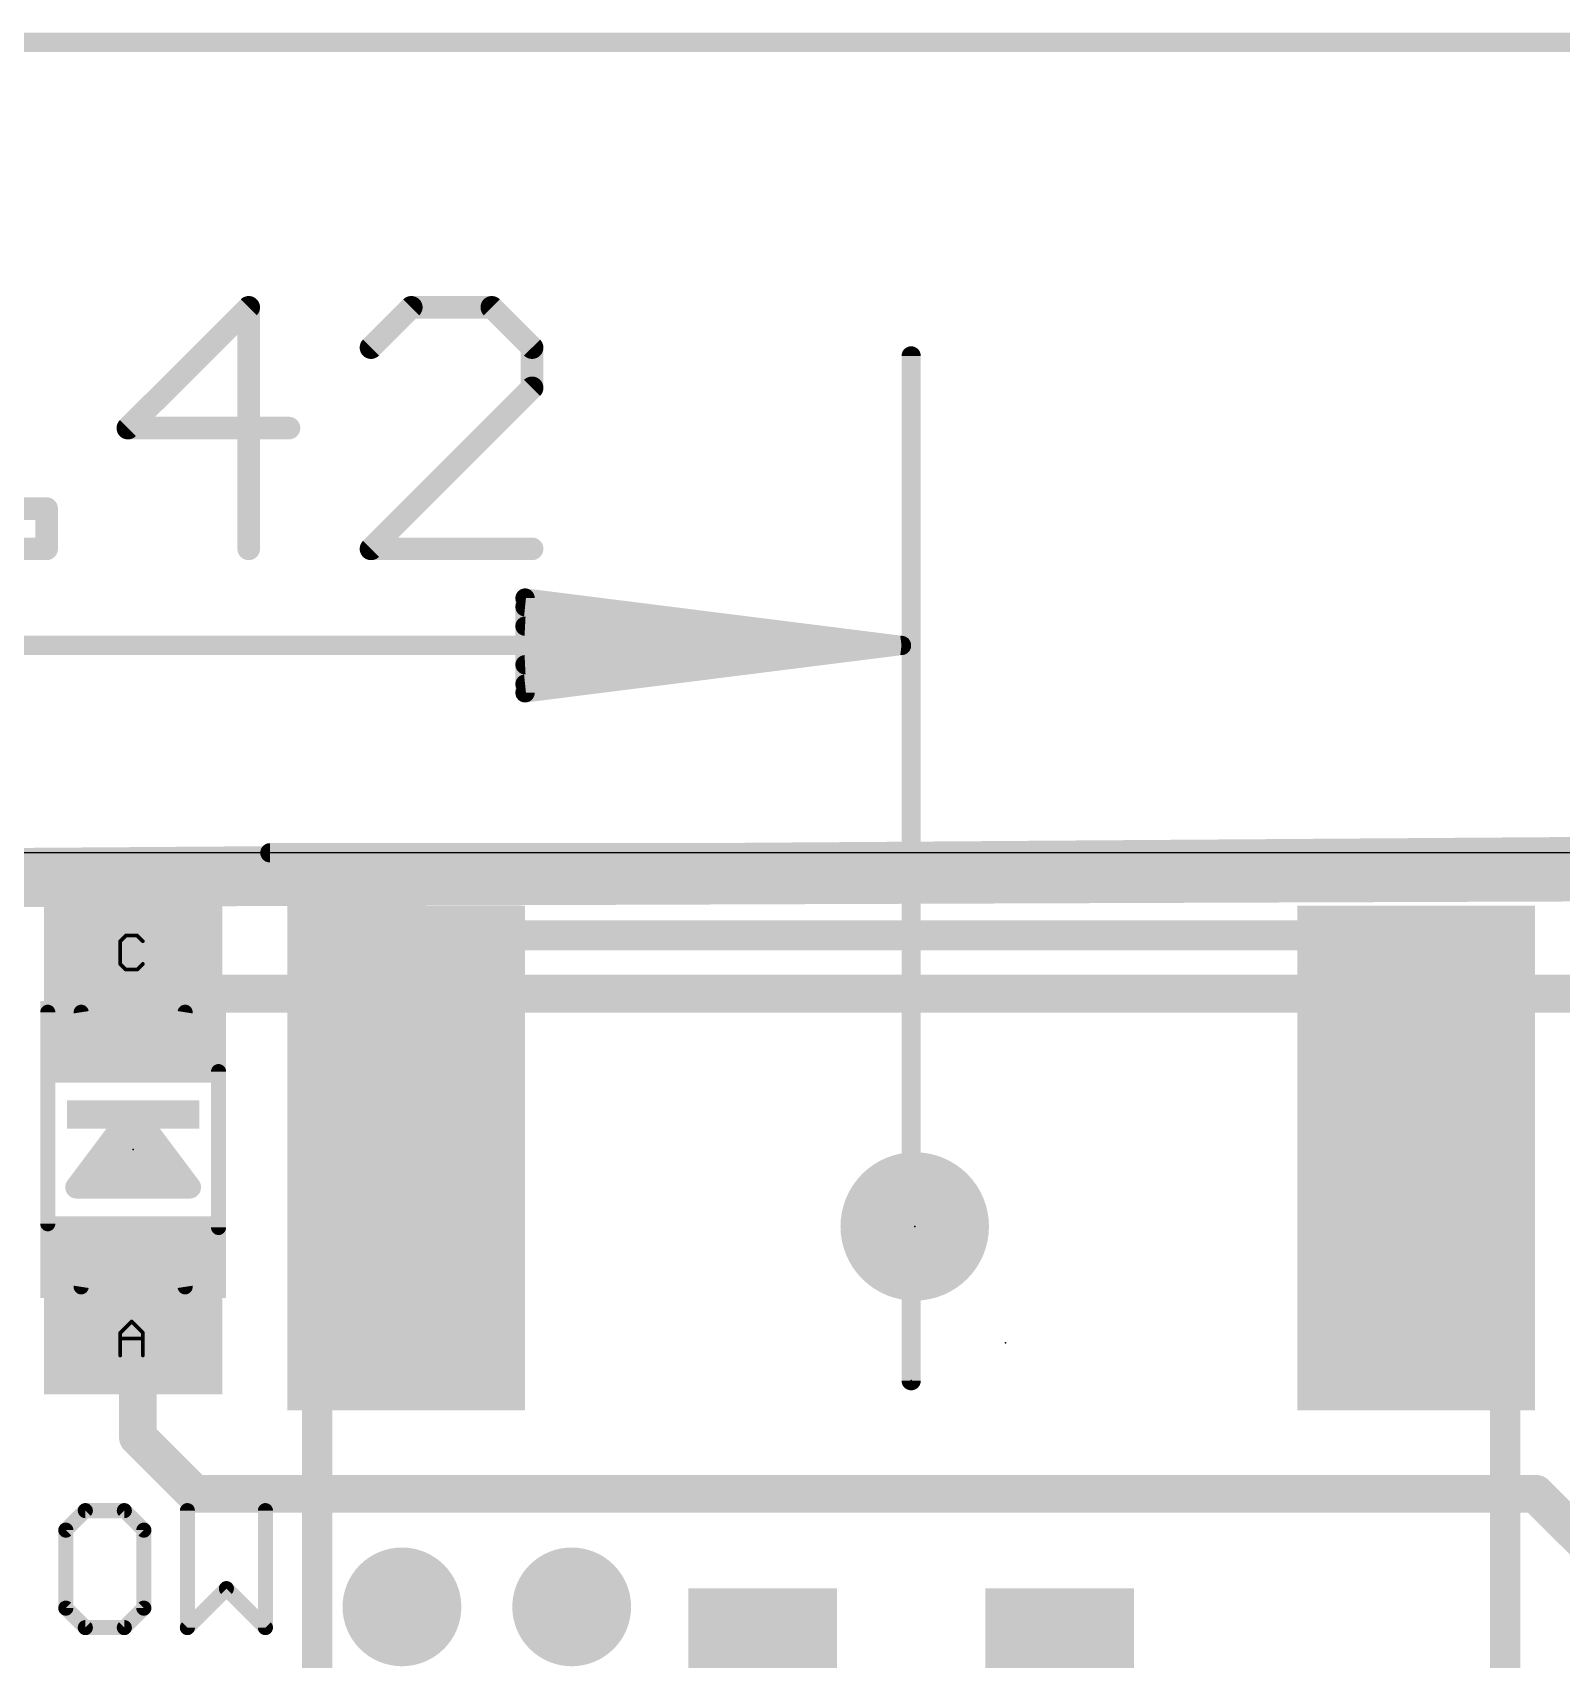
# Model space of a CAD drawing. Extents: x -9.8 to 49.9, y -7.2 to 30.7.
# Drawn here: x 4.75 to 15.05, y 17.43 to 28.39 of the extents above; entities that cross this region are included whole.
import ezdxf

# ---------------------------------------------------------------- set-up
doc = ezdxf.new("R2010")
doc.units = 0
for name, color, linetype in [('1', 14, 'CONTINUOUS'), ('16', 174, 'CONTINUOUS'), ('18', 94, 'CONTINUOUS'), ('20', 178, 'CONTINUOUS'), ('21', 2, 'CONTINUOUS'), ('23', 178, 'CONTINUOUS'), ('24', 178, 'CONTINUOUS'), ('47', 250, 'CONTINUOUS'), ('51', 250, 'CONTINUOUS')]:
    doc.layers.add(name, color=color, linetype=linetype)

# ---------------------------------------------------------------- blocks, each defined once
blk = doc.blocks.new('RECT')
blk.add_solid([(-0.5, -0.5), (0.5, -0.5), (-0.5, 0.5), (0.5, 0.5)])
blk = doc.blocks.new('PIE')
at = {"const_width": 0.5}
blk.add_lwpolyline([(0, -0.25, 1), (0, 0.25, 1), (0, -0.25)], format="xyb", dxfattribs=at)
blk = doc.blocks.new('ROUNDV')
at = {"const_width": 0.5}
blk.add_lwpolyline([(0, -0.25, 1), (0, 0.25, 1), (0, -0.25)], format="xyb", dxfattribs=at)

msp = doc.modelspace()

# ---------------------------------------------------------------- linework, layer by layer
at = {"layer": '1', "const_width": 0.254}
for points in [[(0, 22.606), (36.068, 22.733)], [(5.429, 21.911), (15.554, 21.911)], [(5.461, 19.779), (5.429, 19.811)], [(5.461, 18.923), (5.461, 19.779)], [(5.842, 18.542), (5.461, 18.923)], [(14.874, 18.542), (5.842, 18.542)], [(15.843, 17.573), (14.874, 18.542)]]:
    msp.add_lwpolyline(points, dxfattribs=at)
at = {"layer": '1', "const_width": 0.127}
for points in [[(5.429, 21.9745, 1), (5.429, 21.8475)], [(5.4739, 19.8559, 1), (5.3841, 19.7661)], [(5.5245, 19.779, 1), (5.3975, 19.779)], [(5.4161, 19.7341, 1), (5.5059, 19.8239)], [(5.5059, 18.9679, 1), (5.4161, 18.8781)], [(5.3975, 18.923, 1), (5.5245, 18.923)], [(5.842, 18.6055, 1), (5.842, 18.4785)], [(5.7971, 18.4971, 1), (5.8869, 18.5869)], [(14.9189, 18.5869, 1), (14.8291, 18.4971)], [(14.874, 18.4785, 1), (14.874, 18.6055)]]:
    msp.add_lwpolyline(points, format="xyb", dxfattribs=at)
at = {"layer": '16', "const_width": 0.254}
msp.add_lwpolyline([(0, 22.733), (36.068, 22.987)], dxfattribs=at)
at = {"layer": '20'}
msp.add_line((34.29, 22.86), (2.54, 22.86), dxfattribs=at)
at = {"layer": '21'}
for points, const_width in [([(8.418, 22.304), (12.918, 22.304)], 0.2032), ([(5.429, 21.115), (5.048, 20.607)], 0.1524), ([(5.81, 20.607), (5.429, 21.115)], 0.1524), ([(5.3528, 21.0134), (5.5052, 21.0134)], 0.1524), ([(5.2385, 20.861), (5.6195, 20.861)], 0.1524), ([(5.1242, 20.7086), (5.7338, 20.7086)], 0.1524), ([(5.048, 20.607), (5.81, 20.607)], 0.1524), ([(6.668, 14.804), (6.668, 18.804)], 0.2032), ([(14.668, 18.804), (14.668, 14.804)], 0.2032), ([(5.1069, 18.4284), (4.9755, 18.297)], 0.1016), ([(5.3695, 18.4284), (5.1069, 18.4284)], 0.1016), ([(5.5009, 18.297), (5.3695, 18.4284)], 0.1016), ([(5.7941, 18.4284), (5.7941, 17.6403)], 0.1016), ([(6.3195, 17.6403), (6.3195, 18.4284)], 0.1016), ([(4.9755, 18.297), (4.9755, 17.7716)], 0.1016), ([(5.5009, 17.7716), (5.5009, 18.297)], 0.1016), ([(5.7941, 17.6403), (6.0568, 17.903)], 0.1016), ([(6.0568, 17.903), (6.3195, 17.6403)], 0.1016), ([(4.9755, 17.7716), (5.1069, 17.6403)], 0.1016), ([(5.3695, 17.6403), (5.5009, 17.7716)], 0.1016), ([(5.1069, 17.6403), (5.3695, 17.6403)], 0.1016)]:
    msp.add_lwpolyline(points, dxfattribs=dict(at, const_width=const_width))
for points, const_width in [([(8.418, 22.3548, 1), (8.418, 22.2532)], 0.1016), ([(12.918, 22.2532, 1), (12.918, 22.3548)], 0.1016), ([(5.4595, 21.1379, 1), (5.3985, 21.0921)], 0.0762), ([(5.4595, 21.0921, 1), (5.3985, 21.1379)], 0.0762), ([(5.3528, 21.0515, 1), (5.3528, 20.9753)], 0.0762), ([(5.5052, 20.9753, 1), (5.5052, 21.0515)], 0.0762), ([(5.2385, 20.8991, 1), (5.2385, 20.8229)], 0.0762), ([(5.6195, 20.8229, 1), (5.6195, 20.8991)], 0.0762), ([(5.1242, 20.7467, 1), (5.1242, 20.6705)], 0.0762), ([(5.7338, 20.6705, 1), (5.7338, 20.7467)], 0.0762), ([(5.048, 20.6451, 1), (5.048, 20.5689)], 0.0762), ([(5.0175, 20.6299, 1), (5.0785, 20.5841)], 0.0762), ([(5.7795, 20.5841, 1), (5.8405, 20.6299)], 0.0762), ([(5.81, 20.5689, 1), (5.81, 20.6451)], 0.0762), ([(6.7188, 18.804, 1), (6.6172, 18.804)], 0.1016), ([(14.7188, 18.804, 1), (14.6172, 18.804)], 0.1016), ([(5.1069, 18.4538, 1), (5.1069, 18.403)], 0.0508), ([(5.1248, 18.4104, 1), (5.0889, 18.4463)], 0.0508), ([(5.3875, 18.4463, 1), (5.3516, 18.4104)], 0.0508), ([(5.3695, 18.403, 1), (5.3695, 18.4538)], 0.0508), ([(5.8195, 18.4284, 1), (5.7687, 18.4284)], 0.0508), ([(6.3449, 18.4284, 1), (6.2941, 18.4284)], 0.0508), ([(5.0009, 18.297, 1), (4.9501, 18.297)], 0.0508), ([(4.9575, 18.315, 1), (4.9935, 18.2791)], 0.0508), ([(5.5263, 18.297, 1), (5.4755, 18.297)], 0.0508), ([(5.4829, 18.2791, 1), (5.5189, 18.315)], 0.0508), ([(6.0747, 17.921, 1), (6.0388, 17.885)], 0.0508), ([(6.0747, 17.885, 1), (6.0388, 17.921)], 0.0508), ([(4.9935, 17.7896, 1), (4.9575, 17.7537)], 0.0508), ([(4.9501, 17.7716, 1), (5.0009, 17.7716)], 0.0508), ([(5.4755, 17.7716, 1), (5.5263, 17.7716)], 0.0508), ([(5.5189, 17.7537, 1), (5.4829, 17.7896)], 0.0508), ([(5.1069, 17.6657, 1), (5.1069, 17.6149)], 0.0508), ([(5.0889, 17.6223, 1), (5.1248, 17.6583)], 0.0508), ([(5.3516, 17.6583, 1), (5.3875, 17.6223)], 0.0508), ([(5.3695, 17.6149, 1), (5.3695, 17.6657)], 0.0508), ([(5.7761, 17.6583, 1), (5.812, 17.6223)], 0.0508), ([(5.7687, 17.6403, 1), (5.8195, 17.6403)], 0.0508), ([(6.2941, 17.6403, 1), (6.3449, 17.6403)], 0.0508), ([(6.3015, 17.6223, 1), (6.3374, 17.6583)], 0.0508)]:
    msp.add_lwpolyline(points, format="xyb", dxfattribs=dict(at, const_width=const_width))
at = {"layer": '23'}
for p in [(5.429, 20.861), (10.692, 20.343), (10.668, 19.304)]:
    msp.add_point(p, dxfattribs=at)
at = {"layer": '24'}
msp.add_point((11.303, 19.558), dxfattribs=at)
at = {"layer": '47'}
for points, const_width in [([(0.065, 28.321), (36.13, 28.321)], 0.13), ([(6.207, 26.5347), (5.3935, 25.7212)], 0.1524), ([(6.207, 24.9077), (6.207, 26.5347)], 0.1524), ([(7.3018, 26.5347), (7.0306, 26.2635)], 0.1524), ([(7.8441, 26.5347), (7.3018, 26.5347)], 0.1524), ([(8.1153, 26.2635), (7.8441, 26.5347)], 0.1524), ([(8.1153, 25.9924), (8.1153, 26.2635)], 0.1524), ([(10.668, 19.304), (10.668, 26.207)], 0.13), ([(7.0306, 24.9077), (8.1153, 25.9924)], 0.1524), ([(5.3935, 25.7212), (6.4781, 25.7212)], 0.1524), ([(4.5749, 25.1789), (4.8461, 25.1789)], 0.1524), ([(4.8461, 25.1789), (4.8461, 24.9077)], 0.1524), ([(4.8461, 24.9077), (4.5749, 24.9077)], 0.1524), ([(8.1153, 24.9077), (7.0306, 24.9077)], 0.1524), ([(10.603, 24.257), (8.068, 24.5762)], 0.13), ([(8.068, 24.5762), (8.068, 23.9378)], 0.13), ([(10.603, 24.257), (8.068, 24.517)], 0.13), ([(10.603, 24.257), (8.068, 24.387)], 0.13), ([(0.065, 24.257), (10.603, 24.257)], 0.13), ([(8.068, 23.9378), (10.603, 24.257)], 0.13), ([(8.068, 24.127), (10.603, 24.257)], 0.13), ([(8.068, 23.997), (10.603, 24.257)], 0.13), ([(6.35, 22.86), (49.829, 22.86)], 0.13)]:
    msp.add_lwpolyline(points, dxfattribs=dict(at, const_width=const_width))
for points, const_width in [([(6.2451, 26.5347, 1), (6.1689, 26.5347)], 0.0762), ([(6.2339, 26.5077, 1), (6.18, 26.5616)], 0.0762), ([(7.3018, 26.5728, 1), (7.3018, 26.4966)], 0.0762), ([(7.3287, 26.5077, 1), (7.2748, 26.5616)], 0.0762), ([(7.8711, 26.5616, 1), (7.8172, 26.5077)], 0.0762), ([(7.8441, 26.4966, 1), (7.8441, 26.5728)], 0.0762), ([(7.0037, 26.2905, 1), (7.0576, 26.2366)], 0.0762), ([(8.1534, 26.2635, 1), (8.0772, 26.2635)], 0.0762), ([(8.0883, 26.2366, 1), (8.1422, 26.2905)], 0.0762), ([(10.7005, 26.207, 1), (10.6355, 26.207)], 0.065), ([(8.0772, 25.9924, 1), (8.1534, 25.9924)], 0.0762), ([(8.1422, 25.9654, 1), (8.0883, 26.0193)], 0.0762), ([(5.3935, 25.7593, 1), (5.3935, 25.6831)], 0.0762), ([(5.3665, 25.7481, 1), (5.4204, 25.6943)], 0.0762), ([(6.4781, 25.6831, 1), (6.4781, 25.7593)], 0.0762), ([(4.8842, 25.1789, 1), (4.808, 25.1789)], 0.0762), ([(4.8461, 25.1408, 1), (4.8461, 25.217)], 0.0762), ([(4.808, 24.9077, 1), (4.8842, 24.9077)], 0.0762), ([(4.8461, 24.8696, 1), (4.8461, 24.9458)], 0.0762), ([(6.1689, 24.9077, 1), (6.2451, 24.9077)], 0.0762), ([(7.0306, 24.9458, 1), (7.0306, 24.8696)], 0.0762), ([(7.0037, 24.9346, 1), (7.0576, 24.8808)], 0.0762), ([(8.1153, 24.8696, 1), (8.1153, 24.9458)], 0.0762), ([(8.0721, 24.6085, 1), (8.0639, 24.544)], 0.065), ([(8.1005, 24.5762, 1), (8.0355, 24.5762)], 0.065), ([(8.0713, 24.5493, 1), (8.0647, 24.4847)], 0.065), ([(8.0697, 24.4195, 1), (8.0663, 24.3545)], 0.065), ([(10.6071, 24.2248, 1), (10.5989, 24.2892)], 0.065), ([(10.5989, 24.2248, 1), (10.6071, 24.2892)], 0.065), ([(10.6063, 24.2247, 1), (10.5997, 24.2893)], 0.065), ([(10.5997, 24.2247, 1), (10.6063, 24.2893)], 0.065), ([(10.6013, 24.2245, 1), (10.6047, 24.2895)], 0.065), ([(10.6047, 24.2245, 1), (10.6013, 24.2895)], 0.065), ([(10.603, 24.2245, 1), (10.603, 24.2895)], 0.065), ([(8.0663, 24.1595, 1), (8.0697, 24.0945)], 0.065), ([(8.0647, 24.0293, 1), (8.0713, 23.9647)], 0.065), ([(8.0639, 23.97, 1), (8.0721, 23.9055)], 0.065), ([(8.0355, 23.9378, 1), (8.1005, 23.9378)], 0.065), ([(6.35, 22.8925, 1), (6.35, 22.8275)], 0.065), ([(10.6355, 19.304, 1), (10.7005, 19.304)], 0.065)]:
    msp.add_lwpolyline(points, format="xyb", dxfattribs=dict(at, const_width=const_width))
at = {"layer": '51'}
for points, const_width in [([(6.668, 22.304), (14.668, 22.304)], 0.2032), ([(6.668, 14.804), (6.668, 22.304)], 0.2032), ([(14.668, 22.304), (14.668, 14.804)], 0.2032), ([(5.3798, 22.3025), (5.3417, 22.2644)], 0.0254), ([(5.3417, 22.2644), (5.3417, 22.1118)], 0.0254), ([(5.4561, 22.3025), (5.3798, 22.3025)], 0.0254), ([(5.4942, 22.2644), (5.4561, 22.3025)], 0.0254), ([(5.3417, 22.1118), (5.3798, 22.0737)], 0.0254), ([(5.3798, 22.0737), (5.4561, 22.0737)], 0.0254), ([(5.4561, 22.0737), (5.4942, 22.1118)], 0.0254), ([(4.854, 20.361), (4.854, 21.786)], 0.1016), ([(6.004, 21.386), (6.004, 20.336)], 0.1016), ([(5.3417, 19.6262), (5.418, 19.7025)], 0.0254), ([(5.3417, 19.4737), (5.3417, 19.6262)], 0.0254), ([(5.418, 19.7025), (5.4942, 19.6262)], 0.0254), ([(5.4942, 19.6262), (5.4942, 19.4737)], 0.0254), ([(5.3417, 19.5881), (5.4942, 19.5881)], 0.0254)]:
    msp.add_lwpolyline(points, dxfattribs=dict(at, const_width=const_width))
for points, const_width in [([(6.668, 22.3548, 1), (6.668, 22.2532)], 0.1016), ([(6.7188, 22.304, 1), (6.6172, 22.304)], 0.1016), ([(14.7188, 22.304, 1), (14.6172, 22.304)], 0.1016), ([(14.668, 22.2532, 1), (14.668, 22.3548)], 0.1016), ([(5.3481, 22.2644, 1), (5.3354, 22.2644)], 0.0127), ([(5.3372, 22.2689, 1), (5.3462, 22.2599)], 0.0127), ([(5.3798, 22.3088, 1), (5.3798, 22.2961)], 0.0127), ([(5.3843, 22.298, 1), (5.3753, 22.307)], 0.0127), ([(5.4606, 22.307, 1), (5.4516, 22.298)], 0.0127), ([(5.4561, 22.2961, 1), (5.4561, 22.3088)], 0.0127), ([(5.4897, 22.2599, 1), (5.4987, 22.2689)], 0.0127), ([(5.3462, 22.1163, 1), (5.3372, 22.1073)], 0.0127), ([(5.3354, 22.1118, 1), (5.3481, 22.1118)], 0.0127), ([(5.3798, 22.0801, 1), (5.3798, 22.0674)], 0.0127), ([(5.3753, 22.0692, 1), (5.3843, 22.0782)], 0.0127), ([(5.4516, 22.0782, 1), (5.4606, 22.0692)], 0.0127), ([(5.4561, 22.0674, 1), (5.4561, 22.0801)], 0.0127), ([(5.4987, 22.1073, 1), (5.4897, 22.1163)], 0.0127), ([(4.8794, 21.786, 1), (4.8286, 21.786)], 0.0508), ([(4.979, 21.608, 1), (4.979, 21.814, 1), (4.979, 21.608)], 0.0762), ([(5.079, 21.786, 0.8571), (5.779, 21.786)], 0.1016), ([(5.1041, 21.7899, 1), (5.0539, 21.7821)], 0.0508), ([(5.8041, 21.7821, 1), (5.7539, 21.7899)], 0.0508), ([(6.0294, 21.386, 1), (5.9786, 21.386)], 0.0508), ([(4.8286, 20.361, 1), (4.8794, 20.361)], 0.0508), ([(5.779, 19.936, 0.8571), (5.079, 19.936)], 0.1016), ([(5.9786, 20.336, 1), (6.0294, 20.336)], 0.0508), ([(5.0539, 19.9399, 1), (5.1041, 19.9321)], 0.0508), ([(5.7539, 19.9321, 1), (5.8041, 19.9399)], 0.0508), ([(5.3481, 19.6262, 1), (5.3354, 19.6262)], 0.0127), ([(5.3372, 19.6307, 1), (5.3462, 19.6217)], 0.0127), ([(5.4225, 19.707, 1), (5.4135, 19.698)], 0.0127), ([(5.4225, 19.698, 1), (5.4135, 19.707)], 0.0127), ([(5.5006, 19.6262, 1), (5.4879, 19.6262)], 0.0127), ([(5.4897, 19.6217, 1), (5.4987, 19.6307)], 0.0127), ([(5.3417, 19.5944, 1), (5.3417, 19.5817)], 0.0127), ([(5.4942, 19.5817, 1), (5.4942, 19.5944)], 0.0127), ([(5.3354, 19.4737, 1), (5.3481, 19.4737)], 0.0127), ([(5.4879, 19.4737, 1), (5.5006, 19.4737)], 0.0127)]:
    msp.add_lwpolyline(points, format="xyb", dxfattribs=dict(at, const_width=const_width))

# ---------------------------------------------------------------- block references
at = {"layer": '1', "xscale": 1.2, "yscale": 1.2}
for p in [(5.429, 21.911), (5.429, 19.811)]:
    msp.add_blockref('RECT', p, dxfattribs=at)
at = {"layer": '1', "xscale": 3.4, "yscale": 1.6, "rotation": 90}
for p in [(7.268, 20.804), (14.068, 20.804)]:
    msp.add_blockref('RECT', p, dxfattribs=at)
at = {"layer": '1'}
msp.add_blockref('PIE', (10.692, 20.343), dxfattribs=at)
at = {"layer": '1', "yscale": 4.6}
for p in [(9.668, 15.604), (11.668, 15.604)]:
    msp.add_blockref('RECT', p, dxfattribs=at)
at = {"layer": '18', "xscale": 0.8001, "yscale": 0.8001}
for p in [(7.239, 17.78), (7.239, 17.78), (8.382, 17.78), (8.382, 17.78)]:
    msp.add_blockref('ROUNDV', p, dxfattribs=at)
at = {"layer": '21', "xscale": 0.889, "yscale": 0.1905}
msp.add_blockref('RECT', (5.429, 21.0968), dxfattribs=at)
at = {"layer": '51'}
for p, xscale, yscale in [((4.9665, 21.8235), 0.325, 0.075), ((5.8915, 21.611), 0.325, 0.5), ((4.979, 21.492), 0.3, 0.262), ((5.179, 21.486), 0.15, 0.25), ((5.679, 21.486), 0.15, 0.25), ((5.429, 21.4485), 0.4, 0.175), ((4.9665, 20.111), 0.325, 0.5), ((5.179, 20.236), 0.15, 0.25), ((5.429, 20.2735), 0.4, 0.175), ((5.679, 20.236), 0.15, 0.25), ((5.8915, 20.111), 0.325, 0.5)]:
    msp.add_blockref('RECT', p, dxfattribs=dict(at, xscale=xscale, yscale=yscale))

doc.saveas('drawing.dxf')
